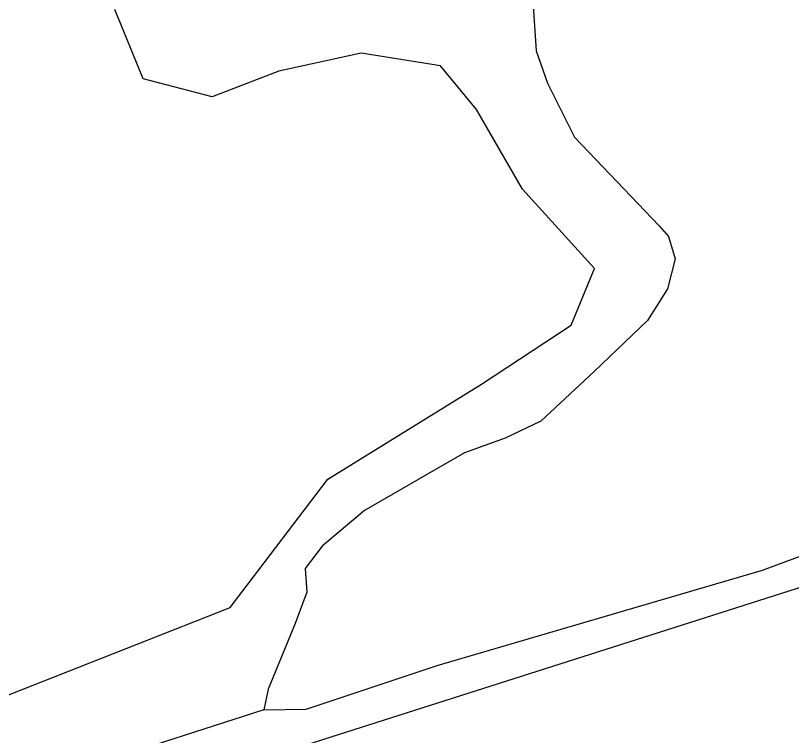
# Model space of a CAD drawing. Header units: inches. Extents: x 653559 to 669309, y 7245317 to 7256454.
# Drawn here: x 661352.7 to 661513, y 7250286.6 to 7250435.3 of the extents above; entities that cross this region are included whole.
import ezdxf

# ---------------------------------------------------------------- set-up
doc = ezdxf.new("R2010")
doc.units = ezdxf.units.IN
doc.header["$MEASUREMENT"] = 0
for name, color, linetype in [('Agricola', 3, 'Continuous'), ('Caminos', 1, 'Continuous'), ('Reserva', 92, 'Continuous')]:
    doc.layers.add(name, color=color, linetype=linetype)

msp = doc.modelspace()

# ---------------------------------------------------------------- linework, layer by layer
at = {"layer": 'Agricola', "transparency": 33554613}
msp.add_polyline3d([(661095.97, 7249759.93, 0), (661087.37, 7249914.05, 0), (661058.93, 7249975.57, 0), (661000.06, 7250067.51, 0), (660978.56, 7250065.19, 0), (660892.71, 7250020.68, 0), (660872.07, 7250092.91, 0), (660871.68, 7250097.64, 0), (660872, 7250102.38, 0), (660873, 7250107.03, 0), (660874.68, 7250111.47, 0), (660876.99, 7250115.62, 0), (660879.88, 7250119.39, 0), (660883.29, 7250122.69, 0), (660887.16, 7250125.46, 0), (660891.38, 7250127.63, 0), (660895.88, 7250129.16, 0), (660992.72, 7250159.32, 0), (661040.87, 7250166.46, 0), (661547.09, 7250327.73, 0), (661553.73, 7250329.9, 0)], dxfattribs=at)
at = {"layer": 'Caminos', "transparency": 33554613}
for points in [[(661403.91, 7250292.11), (661412.69, 7250292.26), (661439.72, 7250301.24), (661506.82, 7250320.92), (661562.27, 7250341.46), (661742.19, 7250401.78), (661928.88, 7250461.26), (662101.19, 7250516.72), (662202.58, 7250549.53), (662283.33, 7250575.46), (662338.79, 7250594.72), (662349.37, 7250598), (662360.8, 7250598.43), (662392.76, 7250608.59), (662434.89, 7250624.99), (662517.54, 7250655.26), (662615.76, 7250694.74), (662767.31, 7250754.96), (662928.65, 7250820.1)], [(661519.8, 7250464.83), (661502.34, 7250460.38), (661476.3, 7250451.01), (661462.33, 7250443.87), (661459.47, 7250438.31), (661460.11, 7250428), (661462.49, 7250421.33), (661468.05, 7250410.22), (661485.51, 7250391.96), (661487.41, 7250389.74), (661488.84, 7250385.13), (661487.26, 7250378.94), (661483.13, 7250372.43), (661472.13, 7250361.87), (661461.06, 7250351.64), (661453.76, 7250348.14), (661445.35, 7250345.13), (661424.71, 7250333.22), (661415.94, 7250325.88), (661412.47, 7250321.25), (661412.8, 7250316.39), (661410.42, 7250309.89), (661404.86, 7250296.39), (661403.91, 7250292.11)], [(661403.91, 7250292.11), (661368.91, 7250280.87), (661306.73, 7250261.69), (661273.33, 7250251.11), (661244.22, 7250237.22), (661200.57, 7250222.33), (661146.99, 7250208.44), (661082.16, 7250184.63), (661042.64, 7250171.94), (661031.52, 7250169.25), (660986.12, 7250161.47), (660883.09, 7250128.45), (660872.46, 7250118.45), (660868.65, 7250106.38), (660867.69, 7250098.13), (660868.17, 7250090.98), (660871.19, 7250080.35), (660889.6, 7250016.85), (660898.17, 7249983.67), (660935.48, 7249839.52), (660967.39, 7249713.32)]]:
    msp.add_lwpolyline(points, dxfattribs=at)
at = {"layer": 'Reserva', "transparency": 33554613}
msp.add_polyline3d([(661339.33, 7250290.5, 0), (661397, 7250313.25, 0), (661417.11, 7250339.71, 0), (661448.86, 7250359.29, 0), (661467.38, 7250371.46, 0), (661472.15, 7250383.1, 0), (661457.33, 7250399.5, 0), (661447.8, 7250415.91, 0), (661440.4, 7250424.9, 0), (661423.99, 7250427.55, 0), (661407.06, 7250423.85, 0), (661393.3, 7250418.55, 0), (661379.01, 7250422.26, 0), (661373.19, 7250436.55, 0)], dxfattribs=at)

doc.saveas('drawing.dxf')
